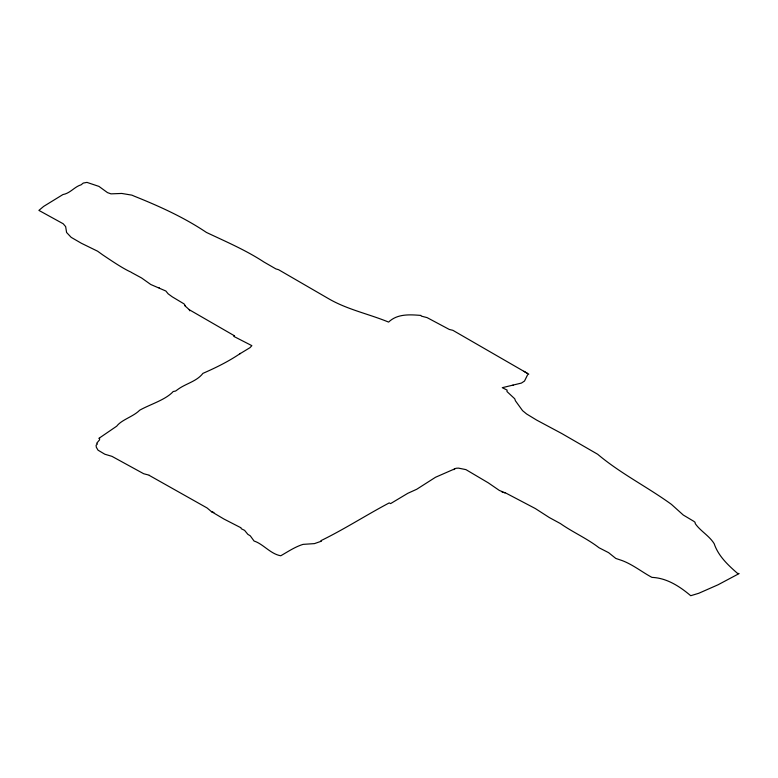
<?xml version="1.0" encoding="UTF-8"?>
<svg xmlns="http://www.w3.org/2000/svg" width="778" height="778" viewBox="0 0 778 778"><rect width="100%" height="100%" fill="white"/><g stroke="black" fill="none" stroke-linecap="round" stroke-linejoin="round"><path stroke-width="1.17" d="M523.837 371.291L528.777 374.101L527.63 374.753L524.498 381.055L521.435 383.068L502.287 387.687L507.11 390.109L506.955 391.529L514.715 398.764L515.444 400.816L522.563 410.648L526.589 413.964L536.713 420.13L561.697 433.492L597.679 454.264C620.465 473.52 647.403 486.921 671.463 504.397L683.259 515.017L693.811 521.318L695.036 522.301L695.289 523.672C700.414 531.102 709.157 535.614 714.175 543.676C718.25 555.93 728.004 565.071 737.525 573.376L739.1 573.581L718.045 584.784L698.732 593.293L690.728 595.715C679.7 586.398 666.853 578.005 651.964 577.383C642.521 572.384 632.767 564.536 622.118 560.568L615.787 558.429L608.61 552.662L599.021 547.751C586.943 538.405 572.871 532.308 560.432 523.584L549.365 517.574L535.322 508.54L506.4 493.349L499.35 490.441L488.312 482.856L465.934 469.62L458.427 468.113L456.054 468.278L435.524 477.264L416.726 489.265L407.798 493.31L390.575 503.619L389.233 502.899C366.263 515.046 344.401 529.225 320.915 540.671L321.479 541.157L314.468 543.608L303.031 544.376C295.056 546.837 288.035 551.621 280.77 555.764C270.511 554.024 263.081 543.841 254.075 541.041L250.283 535.838L247.842 534.33L244.584 530.353L241.219 528.7L241.044 527.824L223.967 519.052L211.46 511.632L213.901 512.498M184.785 305.657L189.278 309.722L234.577 335.872L233.74 336.359L251.858 345.656L250.03 347.64L239.896 353.796M526.949 373.09L452.854 330.31L449.324 329.464L427.093 317.619L421.268 316.111L421.054 315.44C409.87 314.545 397.383 313.622 388.601 322.092C368.364 313.767 346.92 309.537 327.937 298.314L278.543 269.684L275.927 268.925L263.975 262.04C245.79 250.117 225.98 241.676 206.403 232.418C184.085 217.402 159.315 206.209 134.38 196.221L131.881 195.142L121.747 193.45L111.001 193.858L107.51 192.623L98.942 186.399L86.961 182.392L83.246 183.073L81.116 184.814C74.309 186.837 70.409 193.216 62.93 194.558L43.665 206.394L38.9 210.391L63.193 223.763L65.653 226.622L66.587 232.476L71.158 237.339L81.35 243.251L97.59 251.197L102.852 254.97C111.682 260.873 123.206 268.731 131.181 272.203M453.827 469.659L454.624 469.056M240.451 353.377C228.771 361.371 215.895 367.702 202.932 373.362C196.902 381.259 186.321 383.437 178.512 388.942L175.614 391.033L173.193 391.538C165.724 399.814 150.28 404.278 139.719 410.191C133.369 416.668 121.592 419.682 116.719 426.169L98.855 438.393L99.584 438.452L99.545 439.871L96.628 443.343L97.464 443.888L96.093 445.279L96.316 447.224L98.018 450.161L104.835 454.226L111.954 456.346L143.687 473.734L149.201 475.183M513.208 385.188L512.498 385.402M131.54 272.514L141.596 277.979L150.767 284.495L165.879 291.03L168.136 293.812L172.259 296.826L184.104 303.926L185.495 306.055M504.047 492.659L505.019 492.805M502.87 492.279L501.684 491.706M149.298 475.416L207.065 507.956L211.46 511.632M159.179 287.792L158.663 287.51M189.278 309.722L189.793 310.792"/></g></svg>
